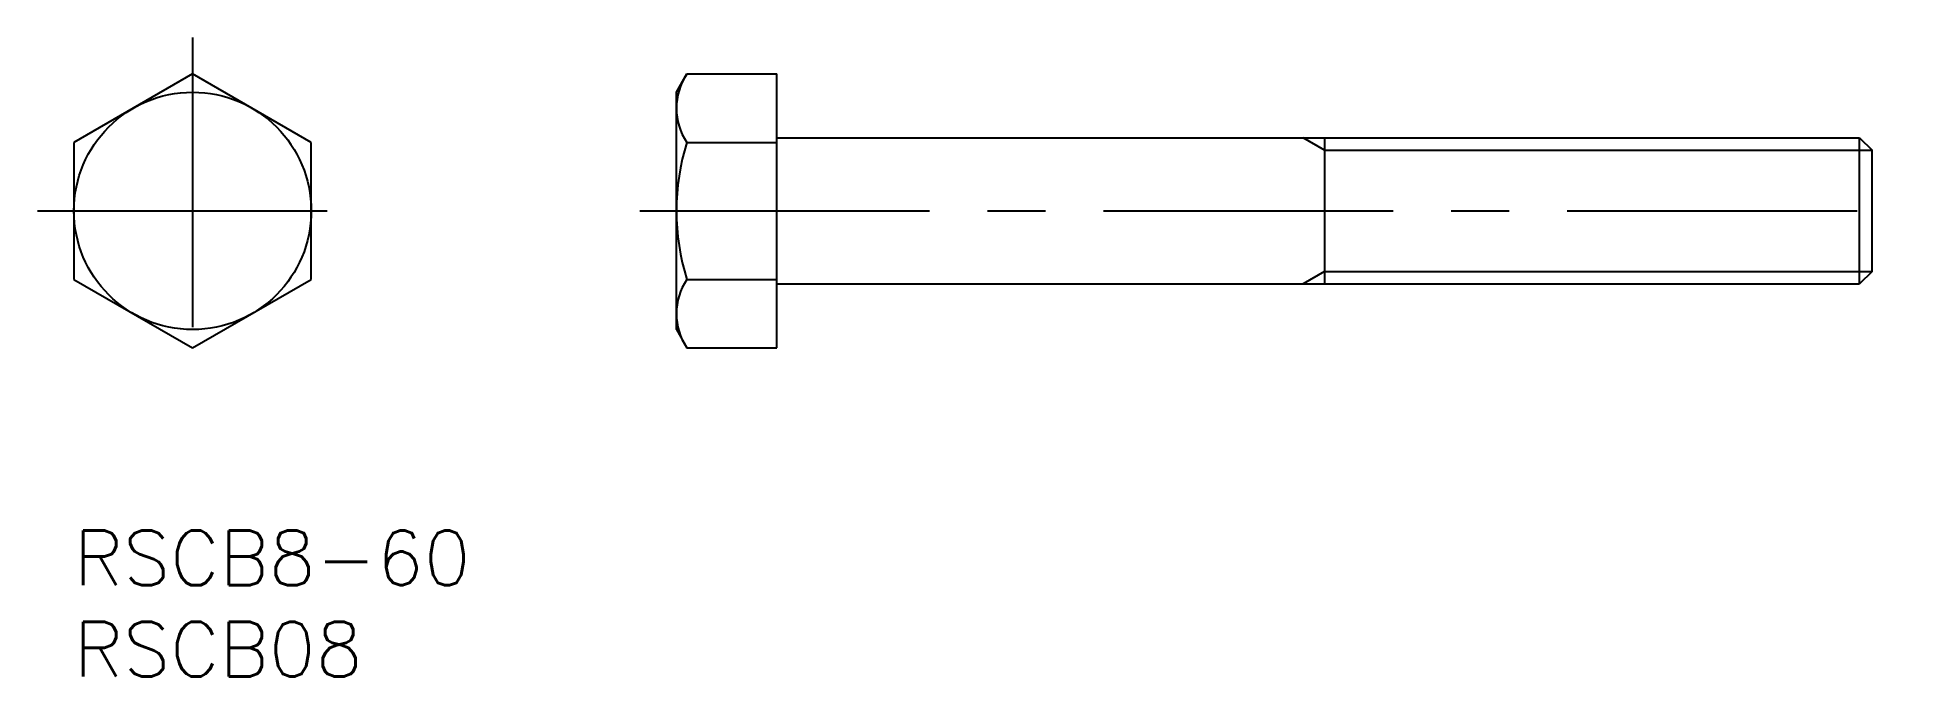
# Model space of a CAD drawing. Extents: x -2 to 101, y -8 to 27.
import ezdxf

# ---------------------------------------------------------------- set-up
doc = ezdxf.new("R2010")
doc.units = 0
doc.header["$LTSCALE"] = 0.5
doc.linetypes.add('CENTER', pattern=[50.8, 31.75, -6.35, 6.35, -6.35])
for name, color, linetype in [('MSM_CENTER', 1, 'CENTER'), ('MSM_CONTINUOUS', 7, 'CONTINUOUS'), ('MSM_NARROW', 5, 'CONTINUOUS'), ('MSM_PART_NUMBER', 7, 'CONTINUOUS')]:
    doc.layers.add(name, color=color, linetype=linetype)
doc.styles.get("Standard").update_dxf_attribs({"font": 'txt.shx', "height": 3, "bigfont": 'bigfont.shx'})

# ---------------------------------------------------------------- blocks, each defined once
blk = doc.blocks.new('*U2')
at = {"layer": 'MSM_PART_NUMBER'}
blk.add_text('RSCB8-60', height=3, dxfattribs=at).set_placement((0, -3))
blk = doc.blocks.new('*U3')
at = {"layer": 'MSM_PART_NUMBER'}
blk.add_text('RSCB08', height=3, dxfattribs=at).set_placement((0, -8))

msp = doc.modelspace()

# ---------------------------------------------------------------- linework, layer by layer
at = {"layer": 'MSM_CENTER'}
for p, q in [((6.5, 27.01), (6.5, 8)), ((-2, 17.51), (15, 17.51)), ((31, 17.51), (100.5, 17.51))]:
    msp.add_line(p, q, dxfattribs=at)
at = {"layer": 'MSM_CONTINUOUS'}
for p, q in [((6.5, 25.01), (0, 21.26)), ((13, 21.26), (6.5, 25.01)), ((33, 24.01), (33.58, 25.01)), ((33.58, 25.01), (38.5, 25.01)), ((38.5, 10), (38.5, 25.01)), ((33, 11.01), (33, 24.01)), ((0, 21.26), (0, 13.75)), ((13, 13.75), (13, 21.26)), ((33.58, 21.26), (38.5, 21.26)), ((38.5, 21.51), (97.82, 21.51)), ((68.5, 21.51), (68.5, 13.51)), ((97.82, 13.51), (97.82, 21.51)), ((97.82, 21.51), (98.5, 20.83)), ((98.5, 14.18), (98.5, 20.83)), ((0, 13.75), (6.5, 10)), ((6.5, 10), (13, 13.75)), ((33.58, 13.75), (38.5, 13.75)), ((38.5, 13.51), (97.82, 13.51)), ((98.5, 14.18), (97.82, 13.51)), ((33, 11.01), (33.58, 10)), ((33.58, 10), (38.5, 10))]:
    msp.add_line(p, q, dxfattribs=at)
msp.add_circle((6.5, 17.51), 6.5, dxfattribs=at)
for centre, radius, start, end in [((36.32, 23.13), 3.32, 145.6083, 214.3917), ((45.42, 17.51), 12.42, 162.412, 197.588), ((36.32, 11.88), 3.32, 145.6083, 214.3917)]:
    msp.add_arc(centre, radius, start, end, dxfattribs=at)
at = {"layer": 'MSM_NARROW'}
for p, q in [((68.5, 20.83), (67.33, 21.51)), ((68.5, 20.83), (98.5, 20.83)), ((68.5, 14.18), (67.33, 13.51)), ((68.5, 14.18), (98.5, 14.18))]:
    msp.add_line(p, q, dxfattribs=at)

# ---------------------------------------------------------------- block references
at = {"layer": 'MSM_CONTINUOUS'}
for name in ['*U2', '*U3']:
    msp.add_blockref(name, (0, 0), dxfattribs=at)

doc.saveas('drawing.dxf')
